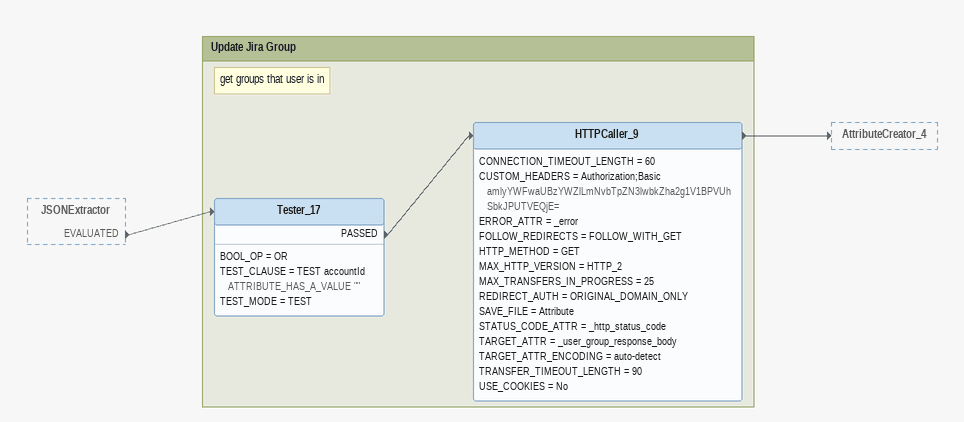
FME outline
JSONExtractor [outside]
    EVALUATED -> Tester_17

Bookmark: Update Jira Group
Tester_17
    BOOL_OP = OR
    TEST_CLAUSE = TEST accountId ATTRIBUTE_HAS_A_VALUE ""
    TEST_MODE = TEST
    PASSED -> HTTPCaller_9
Note: get groups that user is in
HTTPCaller_9
    CONNECTION_TIMEOUT_LENGTH = 60
    CUSTOM_HEADERS = Authorization;Basic amlyYWFwaUBzYWZlLmNvbTpZN3lwbkZha2g1V1BPVUhSbkJPUTVEQjE=
    ERROR_ATTR = _error
    FOLLOW_REDIRECTS = FOLLOW_WITH_GET
    HTTP_METHOD = GET
    MAX_HTTP_VERSION = HTTP_2
    MAX_TRANSFERS_IN_PROGRESS = 25
    REDIRECT_AUTH = ORIGINAL_DOMAIN_ONLY
    SAVE_FILE = Attribute
    STATUS_CODE_ATTR = _http_status_code
    TARGET_ATTR = _user_group_response_body
    TARGET_ATTR_ENCODING = auto-detect
    TRANSFER_TIMEOUT_LENGTH = 90
    USE_COOKIES = No
    -> AttributeCreator_4
